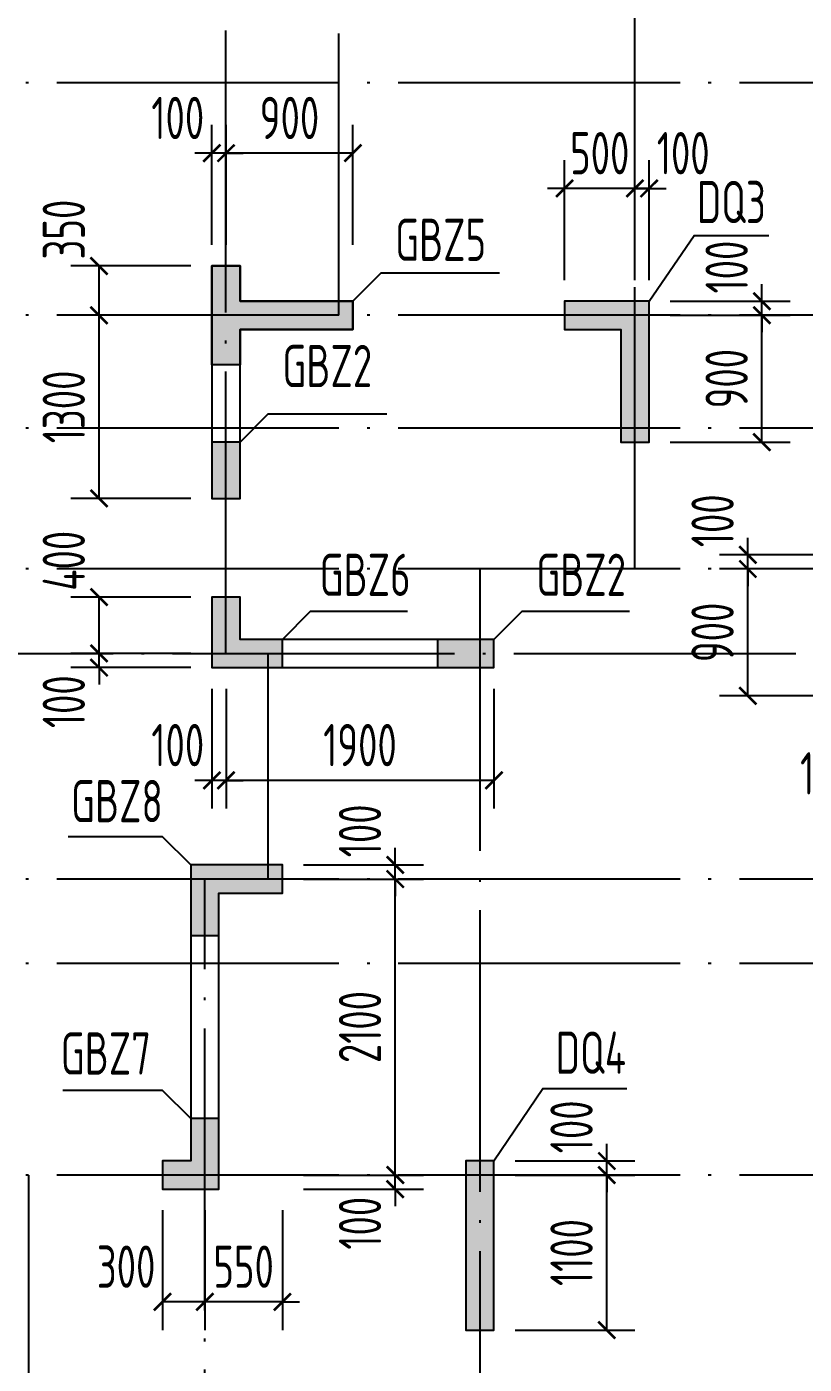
# Model space of a CAD drawing. Extents: x -668857 to 185752, y -270966 to 286822.
# Drawn here: x -304766 to -299253, y 67049 to 76538 of the extents above; entities that cross this region are included whole.
import ezdxf
from ezdxf.enums import TextEntityAlignment as Align

# ---------------------------------------------------------------- set-up
doc = ezdxf.new("R2010")
doc.units = 0
doc.header["$LTSCALE"] = 1000
doc.linetypes.add('DOTE', pattern=[2.42, 2, -0.2, 0.02, -0.2])
doc.layers.get('0').update_dxf_attribs({"linetype": 'CONTINUOUS'})
doc.layers.get('DEFPOINTS').update_dxf_attribs({"linetype": 'CONTINUOUS'})
for name, color, linetype in [('A-DOTE', 10, 'DOTE'), ('S-Q墙实线', 6, 'CONTINUOUS'), ('S-Q墙标注', 3, 'CONTINUOUS'), ('S-X详图填充', 252, 'CONTINUOUS'), ('S-X详图实线', 4, 'CONTINUOUS'), ('S-Z柱编号', 6, 'CONTINUOUS')]:
    doc.layers.add(name, color=color, linetype=linetype)
doc.styles.add('TSSD_REIN', font='tssdeng.shx', dxfattribs={"width": 0.7, "height": 300, "bigfont": 'tssdchn.shx'})
doc.styles.add('结构文字', font='zstxt.shx', dxfattribs={"width": 0.7, "bigfont": 'zshz.shx'})
doc.dimstyles.new('STRUCK', dxfattribs={"dimtxt": 400, "dimasz": 121, "dimexe": 200, "dimexo": 150, "dimgap": 115, "dimtad": 1, "dimdec": 0, "dimdsep": 46, "dimtxsty": '结构文字', "dimblk": 'ARCHTICK', "dimcen": 400, "dimclrd": 3, "dimclre": 3, "dimclrt": 7, "dimadec": 0, "dimazin": 0, "dimtfac": 1, "dimtdec": 0, "dimtix": 1, "dimtmove": 2, "dimatfit": 3, "dimldrblk": '_DIMX', "dimfxl": 1, "dimtolj": 1, "dimtzin": 0, "dimarcsym": 0})

# ---------------------------------------------------------------- blocks, each defined once
blk = doc.blocks.new('20210726.16395156')
at = {"layer": 'A-DOTE'}
for p, q in [((18500, 13100.3), (18500, 18249.9)), ((19300, 15500), (19300, 18249.9)), ((21400, 13700), (21400, 18249.9)), ((55600, 17150), (3600, 17150)), ((55600, 15500), (3600, 15500)), ((55600, 14700), (3600, 14700)), ((55600, 13700), (3600, 13700)), ((20299.8, 13700), (20300, 3600)), ((3600, 13100.3), (55600, 13100.3)), ((18800, 11500), (18800, 13100)), ((55600, 11500), (3600, 11500)), ((18350, 3600.1), (18350, 11500)), ((55600, 10900), (3600, 10900)), ((55600, 9400), (3600, 9400)), ((17100, 9400), (17100, 3600))]:
    blk.add_line(p, q, dxfattribs=at)
blk = doc.blocks.new('_ArchTick')
at = {"color": 0, "linetype": 'ByBlock', "const_width": 0.15}
blk.add_lwpolyline([(-0.5, -0.5), (0.5, 0.5)], dxfattribs=at)
blk = doc.blocks.new('*D3046')
at = {"layer": 'DEFPOINTS', "color": 0, "transparency": 16777216}
for p in [(-301453, 68391.2), (-300653, 68391.2), (-301453, 67291.2)]:
    blk.add_point(p, dxfattribs=at)
at = {"layer": 'S-Q墙标注', "color": 3, "lineweight": -2, "transparency": 16777216}
for p, q in [((-301303, 68391.2), (-300453, 68391.2)), ((-300653, 67291.2), (-300653, 68391.2)), ((-301303, 67291.2), (-300453, 67291.2))]:
    blk.add_line(p, q, dxfattribs=at)
at = {"layer": 'S-Q墙标注', "color": 3, "lineweight": -2, "transparency": 16777216, "xscale": 121, "yscale": 121, "zscale": 121}
for p, rotation in [((-300653, 68391.2), 90), ((-300653, 67291.2), 270)]:
    blk.add_blockref('_ArchTick', p, dxfattribs=dict(at, rotation=rotation))
at = {"layer": 'S-Q墙标注', "color": 7, "transparency": 16777216, "insert": (-300903, 67841.2), "char_height": 300, "attachment_point": 5, "rotation": 90, "style": 'TSSD_REIN'}
blk.add_mtext('\\A1;1100', dxfattribs=at)
blk = doc.blocks.new('_DIMX')
blk.add_line((-150, 0), (150, 0))
at = {"const_width": 50}
blk.add_lwpolyline([(-70, -70), (70, 70)], dxfattribs=at)
blk = doc.blocks.new('*D3047')
at = {"layer": 'DEFPOINTS', "color": 0, "transparency": 16777216}
for p in [(-301453, 68491.2), (-300653, 68491.2), (-301453, 68391.2)]:
    blk.add_point(p, dxfattribs=at)
at = {"layer": 'S-Q墙标注', "color": 3, "lineweight": -2, "transparency": 16777216}
for p, q in [((-300653, 68491.2), (-300653, 68612.2)), ((-301303, 68491.2), (-300453, 68491.2)), ((-300653, 68391.2), (-300653, 68491.2)), ((-301303, 68391.2), (-300453, 68391.2)), ((-300653, 68391.2), (-300653, 68270.2))]:
    blk.add_line(p, q, dxfattribs=at)
at = {"layer": 'S-Q墙标注', "color": 3, "lineweight": -2, "transparency": 16777216, "xscale": 121, "yscale": 121, "zscale": 121}
for p, rotation in [((-300653, 68491.2), 270), ((-300653, 68391.2), 90)]:
    blk.add_blockref('_ArchTick', p, dxfattribs=dict(at, rotation=rotation))
at = {"layer": 'S-Q墙标注', "color": 7, "transparency": 16777216, "insert": (-300903, 68733.1), "char_height": 300, "attachment_point": 5, "rotation": 90, "style": 'TSSD_REIN'}
blk.add_mtext('\\A1;100', dxfattribs=at)
blk = doc.blocks.new('*D3056')
at = {"layer": 'DEFPOINTS', "color": 0, "transparency": 16777216}
for p in [(-299653, 72691.2), (-298853, 72691.2), (-298853, 71791.2)]:
    blk.add_point(p, dxfattribs=at)
at = {"layer": 'S-Q墙标注', "color": 3, "lineweight": -2, "transparency": 16777216}
for p, q in [((-299003, 72691.2), (-299853, 72691.2)), ((-299653, 71791.2), (-299653, 72691.2)), ((-299003, 71791.2), (-299853, 71791.2))]:
    blk.add_line(p, q, dxfattribs=at)
at = {"layer": 'S-Q墙标注', "color": 3, "lineweight": -2, "transparency": 16777216, "xscale": 121, "yscale": 121, "zscale": 121}
for p, rotation in [((-299653, 72691.2), 90), ((-299653, 71791.2), 270)]:
    blk.add_blockref('_ArchTick', p, dxfattribs=dict(at, rotation=rotation))
at = {"layer": 'S-Q墙标注', "color": 7, "transparency": 16777216, "insert": (-299903, 72241.2), "char_height": 300, "attachment_point": 5, "rotation": 90, "style": 'TSSD_REIN'}
blk.add_mtext('\\A1;900', dxfattribs=at)
blk = doc.blocks.new('*D3057')
at = {"layer": 'DEFPOINTS', "color": 0, "transparency": 16777216}
for p in [(-299653, 72791.2), (-298853, 72791.2), (-298853, 72691.2)]:
    blk.add_point(p, dxfattribs=at)
at = {"layer": 'S-Q墙标注', "color": 3, "lineweight": -2, "transparency": 16777216}
for p, q in [((-299653, 72791.2), (-299653, 72912.2)), ((-299003, 72791.2), (-299853, 72791.2)), ((-299653, 72691.2), (-299653, 72791.2)), ((-299003, 72691.2), (-299853, 72691.2)), ((-299653, 72691.2), (-299653, 72570.2))]:
    blk.add_line(p, q, dxfattribs=at)
at = {"layer": 'S-Q墙标注', "color": 3, "lineweight": -2, "transparency": 16777216, "xscale": 121, "yscale": 121, "zscale": 121}
for p, rotation in [((-299653, 72791.2), 270), ((-299653, 72691.2), 90)]:
    blk.add_blockref('_ArchTick', p, dxfattribs=dict(at, rotation=rotation))
at = {"layer": 'S-Q墙标注', "color": 7, "transparency": 16777216, "insert": (-299903, 73033.1), "char_height": 300, "attachment_point": 5, "rotation": 90, "style": 'TSSD_REIN'}
blk.add_mtext('\\A1;100', dxfattribs=at)
blk = doc.blocks.new('*D3059')
at = {"layer": 'DEFPOINTS', "color": 0, "transparency": 16777216}
for p in [(-298853, 71791.2), (-298753, 71791.2), (-298853, 70991.2)]:
    blk.add_point(p, dxfattribs=at)
at = {"layer": 'S-Q墙标注', "color": 3, "lineweight": -2, "transparency": 16777216}
for p, q in [((-298853, 71641.2), (-298853, 70791.2)), ((-298753, 71641.2), (-298753, 70791.2)), ((-298853, 70991.2), (-298974, 70991.2)), ((-298753, 70991.2), (-298853, 70991.2)), ((-298753, 70991.2), (-298632, 70991.2))]:
    blk.add_line(p, q, dxfattribs=at)
at = {"layer": 'S-Q墙标注', "color": 3, "lineweight": -2, "transparency": 16777216, "xscale": 121, "yscale": 121, "zscale": 121}
blk.add_blockref('_ArchTick', (-298853, 70991.2), dxfattribs=at)
at = {"layer": 'S-Q墙标注', "color": 3, "lineweight": -2, "transparency": 16777216, "xscale": 121, "yscale": 121, "zscale": 121, "rotation": 180}
blk.add_blockref('_ArchTick', (-298753, 70991.2), dxfattribs=at)
at = {"layer": 'S-Q墙标注', "color": 7, "transparency": 16777216, "insert": (-299095, 71241.2), "char_height": 300, "attachment_point": 5, "style": 'TSSD_REIN'}
blk.add_mtext('\\A1;100', dxfattribs=at)
blk = doc.blocks.new('*D3060')
at = {"layer": 'DEFPOINTS', "color": 0, "transparency": 16777216}
for p in [(-304253, 72091.5), (-303453, 72091.5), (-303453, 71991.5)]:
    blk.add_point(p, dxfattribs=at)
at = {"layer": 'S-Q墙标注', "color": 3, "lineweight": -2, "transparency": 16777216}
for p, q in [((-304253, 72091.5), (-304253, 72212.5)), ((-303603, 72091.5), (-304453, 72091.5)), ((-304253, 71991.5), (-304253, 72091.5)), ((-303603, 71991.5), (-304453, 71991.5)), ((-304253, 71991.5), (-304253, 71870.5))]:
    blk.add_line(p, q, dxfattribs=at)
at = {"layer": 'S-Q墙标注', "color": 3, "lineweight": -2, "transparency": 16777216, "xscale": 121, "yscale": 121, "zscale": 121}
for p, rotation in [((-304253, 72091.5), 270), ((-304253, 71991.5), 90)]:
    blk.add_blockref('_ArchTick', p, dxfattribs=dict(at, rotation=rotation))
at = {"layer": 'S-Q墙标注', "color": 7, "transparency": 16777216, "insert": (-304503, 71749.5), "char_height": 300, "attachment_point": 5, "rotation": 90, "style": 'TSSD_REIN'}
blk.add_mtext('\\A1;100', dxfattribs=at)
blk = doc.blocks.new('*D3061')
at = {"layer": 'DEFPOINTS', "color": 0, "transparency": 16777216}
for p in [(-304253, 72491.5), (-303453, 72491.5), (-303453, 72091.5)]:
    blk.add_point(p, dxfattribs=at)
at = {"layer": 'S-Q墙标注', "color": 3, "lineweight": -2, "transparency": 16777216}
for p, q in [((-303603, 72491.5), (-304453, 72491.5)), ((-304253, 72091.5), (-304253, 72491.5)), ((-303603, 72091.5), (-304453, 72091.5))]:
    blk.add_line(p, q, dxfattribs=at)
at = {"layer": 'S-Q墙标注', "color": 3, "lineweight": -2, "transparency": 16777216, "xscale": 121, "yscale": 121, "zscale": 121}
for p, rotation in [((-304253, 72491.5), 90), ((-304253, 72091.5), 270)]:
    blk.add_blockref('_ArchTick', p, dxfattribs=dict(at, rotation=rotation))
at = {"layer": 'S-Q墙标注', "color": 7, "transparency": 16777216, "insert": (-304503, 72749.5), "char_height": 300, "attachment_point": 5, "rotation": 90, "style": 'TSSD_REIN'}
blk.add_mtext('\\A1;400', dxfattribs=at)
blk = doc.blocks.new('*D3062')
at = {"layer": 'DEFPOINTS', "color": 0, "transparency": 16777216}
for p in [(-303353, 71991.5), (-301453, 71991.5), (-303353, 71191.5)]:
    blk.add_point(p, dxfattribs=at)
at = {"layer": 'S-Q墙标注', "color": 3, "lineweight": -2, "transparency": 16777216}
for p, q in [((-303353, 71841.5), (-303353, 70991.5)), ((-301453, 71841.5), (-301453, 70991.5)), ((-301453, 71191.5), (-303353, 71191.5))]:
    blk.add_line(p, q, dxfattribs=at)
at = {"layer": 'S-Q墙标注', "color": 3, "lineweight": -2, "transparency": 16777216, "xscale": 121, "yscale": 121, "zscale": 121, "rotation": 180}
blk.add_blockref('_ArchTick', (-303353, 71191.5), dxfattribs=at)
at = {"layer": 'S-Q墙标注', "color": 3, "lineweight": -2, "transparency": 16777216, "xscale": 121, "yscale": 121, "zscale": 121}
blk.add_blockref('_ArchTick', (-301453, 71191.5), dxfattribs=at)
at = {"layer": 'S-Q墙标注', "color": 7, "transparency": 16777216, "insert": (-302403, 71441.5), "char_height": 300, "attachment_point": 5, "style": 'TSSD_REIN'}
blk.add_mtext('\\A1;1900', dxfattribs=at)
blk = doc.blocks.new('*D3063')
at = {"layer": 'DEFPOINTS', "color": 0, "transparency": 16777216}
for p in [(-303453, 71991.5), (-303353, 71991.5), (-303453, 71191.5)]:
    blk.add_point(p, dxfattribs=at)
at = {"layer": 'S-Q墙标注', "color": 3, "lineweight": -2, "transparency": 16777216}
for p, q in [((-303453, 71841.5), (-303453, 70991.5)), ((-303353, 71841.5), (-303353, 70991.5)), ((-303453, 71191.5), (-303574, 71191.5)), ((-303353, 71191.5), (-303453, 71191.5)), ((-303353, 71191.5), (-303232, 71191.5))]:
    blk.add_line(p, q, dxfattribs=at)
at = {"layer": 'S-Q墙标注', "color": 3, "lineweight": -2, "transparency": 16777216, "xscale": 121, "yscale": 121, "zscale": 121}
blk.add_blockref('_ArchTick', (-303453, 71191.5), dxfattribs=at)
at = {"layer": 'S-Q墙标注', "color": 3, "lineweight": -2, "transparency": 16777216, "xscale": 121, "yscale": 121, "zscale": 121, "rotation": 180}
blk.add_blockref('_ArchTick', (-303353, 71191.5), dxfattribs=at)
at = {"layer": 'S-Q墙标注', "color": 7, "transparency": 16777216, "insert": (-303694.9, 71441.5), "char_height": 300, "attachment_point": 5, "style": 'TSSD_REIN'}
blk.add_mtext('\\A1;100', dxfattribs=at)
blk = doc.blocks.new('*D3064')
at = {"layer": 'DEFPOINTS', "color": 0, "transparency": 16777216}
for p in [(-300353, 74491.2), (-299553, 74491.2), (-300353, 73591.2)]:
    blk.add_point(p, dxfattribs=at)
at = {"layer": 'S-Q墙标注', "color": 3, "lineweight": -2, "transparency": 16777216}
for p, q in [((-300203, 74491.2), (-299353, 74491.2)), ((-299553, 73591.2), (-299553, 74491.2)), ((-300203, 73591.2), (-299353, 73591.2))]:
    blk.add_line(p, q, dxfattribs=at)
at = {"layer": 'S-Q墙标注', "color": 3, "lineweight": -2, "transparency": 16777216, "xscale": 121, "yscale": 121, "zscale": 121}
for p, rotation in [((-299553, 74491.2), 90), ((-299553, 73591.2), 270)]:
    blk.add_blockref('_ArchTick', p, dxfattribs=dict(at, rotation=rotation))
at = {"layer": 'S-Q墙标注', "color": 7, "transparency": 16777216, "insert": (-299803, 74041.2), "char_height": 300, "attachment_point": 5, "rotation": 90, "style": 'TSSD_REIN'}
blk.add_mtext('\\A1;900', dxfattribs=at)
blk = doc.blocks.new('*D3065')
at = {"layer": 'DEFPOINTS', "color": 0, "transparency": 16777216}
for p in [(-300353, 74591.2), (-299553, 74591.2), (-300353, 74491.2)]:
    blk.add_point(p, dxfattribs=at)
at = {"layer": 'S-Q墙标注', "color": 3, "lineweight": -2, "transparency": 16777216}
for p, q in [((-299553, 74591.2), (-299553, 74712.2)), ((-300203, 74591.2), (-299353, 74591.2)), ((-299553, 74491.2), (-299553, 74591.2)), ((-300203, 74491.2), (-299353, 74491.2)), ((-299553, 74491.2), (-299553, 74370.2))]:
    blk.add_line(p, q, dxfattribs=at)
at = {"layer": 'S-Q墙标注', "color": 3, "lineweight": -2, "transparency": 16777216, "xscale": 121, "yscale": 121, "zscale": 121}
for p, rotation in [((-299553, 74591.2), 270), ((-299553, 74491.2), 90)]:
    blk.add_blockref('_ArchTick', p, dxfattribs=dict(at, rotation=rotation))
at = {"layer": 'S-Q墙标注', "color": 7, "transparency": 16777216, "insert": (-299803, 74833.1), "char_height": 300, "attachment_point": 5, "rotation": 90, "style": 'TSSD_REIN'}
blk.add_mtext('\\A1;100', dxfattribs=at)
blk = doc.blocks.new('*D3066')
at = {"layer": 'DEFPOINTS', "color": 0, "transparency": 16777216}
for p in [(-300453, 75391.2), (-300453, 74591.2), (-300353, 74591.2)]:
    blk.add_point(p, dxfattribs=at)
at = {"layer": 'S-Q墙标注', "color": 3, "lineweight": -2, "transparency": 16777216}
for p, q in [((-300453, 74741.2), (-300453, 75591.2)), ((-300353, 74741.2), (-300353, 75591.2)), ((-300453, 75391.2), (-300574, 75391.2)), ((-300353, 75391.2), (-300453, 75391.2)), ((-300353, 75391.2), (-300232, 75391.2))]:
    blk.add_line(p, q, dxfattribs=at)
at = {"layer": 'S-Q墙标注', "color": 3, "lineweight": -2, "transparency": 16777216, "xscale": 121, "yscale": 121, "zscale": 121}
blk.add_blockref('_ArchTick', (-300453, 75391.2), dxfattribs=at)
at = {"layer": 'S-Q墙标注', "color": 3, "lineweight": -2, "transparency": 16777216, "xscale": 121, "yscale": 121, "zscale": 121, "rotation": 180}
blk.add_blockref('_ArchTick', (-300353, 75391.2), dxfattribs=at)
at = {"layer": 'S-Q墙标注', "color": 7, "transparency": 16777216, "insert": (-300111.1, 75641.2), "char_height": 300, "attachment_point": 5, "style": 'TSSD_REIN'}
blk.add_mtext('\\A1;100', dxfattribs=at)
blk = doc.blocks.new('*D3067')
at = {"layer": 'DEFPOINTS', "color": 0, "transparency": 16777216}
for p in [(-300952.9, 75391.2), (-300952.9, 74591.2), (-300453, 74591.2)]:
    blk.add_point(p, dxfattribs=at)
at = {"layer": 'S-Q墙标注', "color": 3, "lineweight": -2, "transparency": 16777216}
for p, q in [((-300952.9, 74741.2), (-300952.9, 75591.2)), ((-300453, 74741.2), (-300453, 75591.2)), ((-300952.9, 75391.2), (-301073.9, 75391.2)), ((-300453, 75391.2), (-300952.9, 75391.2)), ((-300453, 75391.2), (-300332, 75391.2))]:
    blk.add_line(p, q, dxfattribs=at)
at = {"layer": 'S-Q墙标注', "color": 3, "lineweight": -2, "transparency": 16777216, "xscale": 121, "yscale": 121, "zscale": 121}
blk.add_blockref('_ArchTick', (-300952.9, 75391.2), dxfattribs=at)
at = {"layer": 'S-Q墙标注', "color": 3, "lineweight": -2, "transparency": 16777216, "xscale": 121, "yscale": 121, "zscale": 121, "rotation": 180}
blk.add_blockref('_ArchTick', (-300453, 75391.2), dxfattribs=at)
at = {"layer": 'S-Q墙标注', "color": 7, "transparency": 16777216, "insert": (-300703, 75641.2), "char_height": 300, "attachment_point": 5, "style": 'TSSD_REIN'}
blk.add_mtext('\\A1;500', dxfattribs=at)
blk = doc.blocks.new('*D3068')
at = {"layer": 'DEFPOINTS', "color": 0, "transparency": 16777216}
for p in [(-302953, 68391.2), (-302153, 68391.2), (-302953, 68291.2)]:
    blk.add_point(p, dxfattribs=at)
at = {"layer": 'S-Q墙标注', "color": 3, "lineweight": -2, "transparency": 16777216}
for p, q in [((-302153, 68391.2), (-302153, 68512.2)), ((-302803, 68391.2), (-301953, 68391.2)), ((-302153, 68291.2), (-302153, 68391.2)), ((-302803, 68291.2), (-301953, 68291.2)), ((-302153, 68291.2), (-302153, 68170.2))]:
    blk.add_line(p, q, dxfattribs=at)
at = {"layer": 'S-Q墙标注', "color": 3, "lineweight": -2, "transparency": 16777216, "xscale": 121, "yscale": 121, "zscale": 121}
for p, rotation in [((-302153, 68391.2), 270), ((-302153, 68291.2), 90)]:
    blk.add_blockref('_ArchTick', p, dxfattribs=dict(at, rotation=rotation))
at = {"layer": 'S-Q墙标注', "color": 7, "transparency": 16777216, "insert": (-302403, 68049.3), "char_height": 300, "attachment_point": 5, "rotation": 90, "style": 'TSSD_REIN'}
blk.add_mtext('\\A1;100', dxfattribs=at)
blk = doc.blocks.new('*D3069')
at = {"layer": 'DEFPOINTS', "color": 0, "transparency": 16777216}
for p in [(-302953, 70491.2), (-302153, 70491.2), (-302953, 68391.2)]:
    blk.add_point(p, dxfattribs=at)
at = {"layer": 'S-Q墙标注', "color": 3, "lineweight": -2, "transparency": 16777216}
for p, q in [((-302803, 70491.2), (-301953, 70491.2)), ((-302153, 68391.2), (-302153, 70491.2)), ((-302803, 68391.2), (-301953, 68391.2))]:
    blk.add_line(p, q, dxfattribs=at)
at = {"layer": 'S-Q墙标注', "color": 3, "lineweight": -2, "transparency": 16777216, "xscale": 121, "yscale": 121, "zscale": 121}
for p, rotation in [((-302153, 70491.2), 90), ((-302153, 68391.2), 270)]:
    blk.add_blockref('_ArchTick', p, dxfattribs=dict(at, rotation=rotation))
at = {"layer": 'S-Q墙标注', "color": 7, "transparency": 16777216, "insert": (-302403, 69441.2), "char_height": 300, "attachment_point": 5, "rotation": 90, "style": 'TSSD_REIN'}
blk.add_mtext('\\A1;2100', dxfattribs=at)
blk = doc.blocks.new('*D3070')
at = {"layer": 'DEFPOINTS', "color": 0, "transparency": 16777216}
for p in [(-302953, 70591.2), (-302153, 70591.2), (-302953, 70491.2)]:
    blk.add_point(p, dxfattribs=at)
at = {"layer": 'S-Q墙标注', "color": 3, "lineweight": -2, "transparency": 16777216}
for p, q in [((-302153, 70591.2), (-302153, 70712.2)), ((-302803, 70591.2), (-301953, 70591.2)), ((-302153, 70491.2), (-302153, 70591.2)), ((-302803, 70491.2), (-301953, 70491.2)), ((-302153, 70491.2), (-302153, 70370.2))]:
    blk.add_line(p, q, dxfattribs=at)
at = {"layer": 'S-Q墙标注', "color": 3, "lineweight": -2, "transparency": 16777216, "xscale": 121, "yscale": 121, "zscale": 121}
for p, rotation in [((-302153, 70591.2), 270), ((-302153, 70491.2), 90)]:
    blk.add_blockref('_ArchTick', p, dxfattribs=dict(at, rotation=rotation))
at = {"layer": 'S-Q墙标注', "color": 7, "transparency": 16777216, "insert": (-302403, 70833.1), "char_height": 300, "attachment_point": 5, "rotation": 90, "style": 'TSSD_REIN'}
blk.add_mtext('\\A1;100', dxfattribs=at)
blk = doc.blocks.new('*D3636')
at = {"layer": 'DEFPOINTS', "color": 0, "transparency": 16777216}
for p in [(-303503, 68291.2), (-302953.1, 68291.2), (-303503, 67491.2)]:
    blk.add_point(p, dxfattribs=at)
at = {"layer": 'S-Q墙标注', "color": 3, "lineweight": -2, "transparency": 16777216}
for p, q in [((-303503, 68141.2), (-303503, 67291.2)), ((-302953.1, 68141.2), (-302953.1, 67291.2)), ((-303503, 67491.2), (-303624, 67491.2)), ((-302953.1, 67491.2), (-303503, 67491.2)), ((-302953.1, 67491.2), (-302832.1, 67491.2))]:
    blk.add_line(p, q, dxfattribs=at)
at = {"layer": 'S-Q墙标注', "color": 3, "lineweight": -2, "transparency": 16777216, "xscale": 121, "yscale": 121, "zscale": 121}
blk.add_blockref('_ArchTick', (-303503, 67491.2), dxfattribs=at)
at = {"layer": 'S-Q墙标注', "color": 3, "lineweight": -2, "transparency": 16777216, "xscale": 121, "yscale": 121, "zscale": 121, "rotation": 180}
blk.add_blockref('_ArchTick', (-302953.1, 67491.2), dxfattribs=at)
at = {"layer": 'S-Q墙标注', "color": 7, "transparency": 16777216, "insert": (-303228.1, 67741.2), "char_height": 300, "attachment_point": 5, "style": 'TSSD_REIN'}
blk.add_mtext('\\A1;550', dxfattribs=at)
blk = doc.blocks.new('*D3637')
at = {"layer": 'DEFPOINTS', "color": 0, "transparency": 16777216}
for p in [(-303803, 68291.2), (-303503, 68291.2), (-303803, 67491.2)]:
    blk.add_point(p, dxfattribs=at)
at = {"layer": 'S-Q墙标注', "color": 3, "lineweight": -2, "transparency": 16777216}
for p, q in [((-303803, 68141.2), (-303803, 67291.2)), ((-303503, 68141.2), (-303503, 67291.2)), ((-303503, 67491.2), (-303803, 67491.2))]:
    blk.add_line(p, q, dxfattribs=at)
at = {"layer": 'S-Q墙标注', "color": 3, "lineweight": -2, "transparency": 16777216, "xscale": 121, "yscale": 121, "zscale": 121, "rotation": 180}
blk.add_blockref('_ArchTick', (-303803, 67491.2), dxfattribs=at)
at = {"layer": 'S-Q墙标注', "color": 3, "lineweight": -2, "transparency": 16777216, "xscale": 121, "yscale": 121, "zscale": 121}
blk.add_blockref('_ArchTick', (-303503, 67491.2), dxfattribs=at)
at = {"layer": 'S-Q墙标注', "color": 7, "transparency": 16777216, "insert": (-304061.1, 67741.2), "char_height": 300, "attachment_point": 5, "style": 'TSSD_REIN'}
blk.add_mtext('\\A1;300', dxfattribs=at)
blk = doc.blocks.new('*D3716')
at = {"layer": 'DEFPOINTS', "color": 0, "transparency": 16777216}
for p in [(-304253, 74491.2), (-303453, 74491.2), (-303453, 73191.2)]:
    blk.add_point(p, dxfattribs=at)
at = {"layer": 'S-Q墙标注', "color": 3, "lineweight": -2, "transparency": 16777216}
for p, q in [((-303603, 74491.2), (-304453, 74491.2)), ((-304253, 73191.2), (-304253, 74491.2)), ((-303603, 73191.2), (-304453, 73191.2))]:
    blk.add_line(p, q, dxfattribs=at)
at = {"layer": 'S-Q墙标注', "color": 3, "lineweight": -2, "transparency": 16777216, "xscale": 121, "yscale": 121, "zscale": 121}
for p, rotation in [((-304253, 74491.2), 90), ((-304253, 73191.2), 270)]:
    blk.add_blockref('_ArchTick', p, dxfattribs=dict(at, rotation=rotation))
at = {"layer": 'S-Q墙标注', "color": 7, "transparency": 16777216, "insert": (-304503, 73841.2), "char_height": 300, "attachment_point": 5, "rotation": 90, "style": 'TSSD_REIN'}
blk.add_mtext('\\A1;1300', dxfattribs=at)
blk = doc.blocks.new('*D3717')
at = {"layer": 'DEFPOINTS', "color": 0, "transparency": 16777216}
for p in [(-304253, 74841.2), (-303453, 74841.2), (-303453, 74491.2)]:
    blk.add_point(p, dxfattribs=at)
at = {"layer": 'S-Q墙标注', "color": 3, "lineweight": -2, "transparency": 16777216}
for p, q in [((-303603, 74841.2), (-304453, 74841.2)), ((-304253, 74491.2), (-304253, 74841.2)), ((-303603, 74491.2), (-304453, 74491.2))]:
    blk.add_line(p, q, dxfattribs=at)
at = {"layer": 'S-Q墙标注', "color": 3, "lineweight": -2, "transparency": 16777216, "xscale": 121, "yscale": 121, "zscale": 121}
for p, rotation in [((-304253, 74841.2), 90), ((-304253, 74491.2), 270)]:
    blk.add_blockref('_ArchTick', p, dxfattribs=dict(at, rotation=rotation))
at = {"layer": 'S-Q墙标注', "color": 7, "transparency": 16777216, "insert": (-304503, 75099.3), "char_height": 300, "attachment_point": 5, "rotation": 90, "style": 'TSSD_REIN'}
blk.add_mtext('\\A1;350', dxfattribs=at)
blk = doc.blocks.new('*D3718')
at = {"layer": 'DEFPOINTS', "color": 0, "transparency": 16777216}
for p in [(-303353, 75641.2), (-303353, 74841.2), (-302452.9, 74841.2)]:
    blk.add_point(p, dxfattribs=at)
at = {"layer": 'S-Q墙标注', "color": 3, "lineweight": -2, "transparency": 16777216}
for p, q in [((-303353, 74991.2), (-303353, 75841.2)), ((-302452.9, 74991.2), (-302452.9, 75841.2)), ((-302452.9, 75641.2), (-303353, 75641.2))]:
    blk.add_line(p, q, dxfattribs=at)
at = {"layer": 'S-Q墙标注', "color": 3, "lineweight": -2, "transparency": 16777216, "xscale": 121, "yscale": 121, "zscale": 121, "rotation": 180}
blk.add_blockref('_ArchTick', (-303353, 75641.2), dxfattribs=at)
at = {"layer": 'S-Q墙标注', "color": 3, "lineweight": -2, "transparency": 16777216, "xscale": 121, "yscale": 121, "zscale": 121}
blk.add_blockref('_ArchTick', (-302452.9, 75641.2), dxfattribs=at)
at = {"layer": 'S-Q墙标注', "color": 7, "transparency": 16777216, "insert": (-302903, 75891.2), "char_height": 300, "attachment_point": 5, "style": 'TSSD_REIN'}
blk.add_mtext('\\A1;900', dxfattribs=at)
blk = doc.blocks.new('*D3719')
at = {"layer": 'DEFPOINTS', "color": 0, "transparency": 16777216}
for p in [(-303453, 75641.2), (-303453, 74841.2), (-303353, 74841.2)]:
    blk.add_point(p, dxfattribs=at)
at = {"layer": 'S-Q墙标注', "color": 3, "lineweight": -2, "transparency": 16777216}
for p, q in [((-303453, 74991.2), (-303453, 75841.2)), ((-303353, 74991.2), (-303353, 75841.2)), ((-303453, 75641.2), (-303574, 75641.2)), ((-303353, 75641.2), (-303453, 75641.2)), ((-303353, 75641.2), (-303232, 75641.2))]:
    blk.add_line(p, q, dxfattribs=at)
at = {"layer": 'S-Q墙标注', "color": 3, "lineweight": -2, "transparency": 16777216, "xscale": 121, "yscale": 121, "zscale": 121}
blk.add_blockref('_ArchTick', (-303453, 75641.2), dxfattribs=at)
at = {"layer": 'S-Q墙标注', "color": 3, "lineweight": -2, "transparency": 16777216, "xscale": 121, "yscale": 121, "zscale": 121, "rotation": 180}
blk.add_blockref('_ArchTick', (-303353, 75641.2), dxfattribs=at)
at = {"layer": 'S-Q墙标注', "color": 7, "transparency": 16777216, "insert": (-303694.9, 75891.2), "char_height": 300, "attachment_point": 5, "style": 'TSSD_REIN'}
blk.add_mtext('\\A1;100', dxfattribs=at)

msp = doc.modelspace()

# ---------------------------------------------------------------- hatches: boundary and pattern name
at = {"layer": 'S-X详图填充'}
h = msp.add_hatch(color=256, dxfattribs=at)
h.dxf.hatch_style = 1
h.paths.add_polyline_path([(-303253.03, 74140.74), (-303453.03, 74140.74), (-303453.03, 74841.2), (-303253.03, 74841.2), (-303253.03, 74591.2), (-302452.9, 74591.2), (-302452.9, 74391.2), (-303253.03, 74391.2)])
h = msp.add_hatch(color=256, dxfattribs=at)
h.dxf.hatch_style = 1
h.paths.add_polyline_path([(-300353.03, 74591.2), (-300952.94, 74591.2), (-300952.94, 74391.2), (-300553.03, 74391.2), (-300553.03, 73591.2), (-300353.03, 73591.2)])
h = msp.add_hatch(color=256, dxfattribs=at)
h.dxf.hatch_style = 1
h.paths.add_polyline_path([(-303253.03, 73591.2), (-303453.03, 73591.2), (-303453.03, 73191.2), (-303253.03, 73191.2)])
h = msp.add_hatch(color=256, dxfattribs=at)
h.dxf.hatch_style = 1
h.paths.add_polyline_path([(-302953.03, 71991.47), (-302953.03, 72191.47), (-303253.03, 72191.47), (-303253.03, 72491.47), (-303453.03, 72491.47), (-303453.03, 71991.47)])
h = msp.add_hatch(color=256, dxfattribs=at)
h.dxf.hatch_style = 1
h.paths.add_polyline_path([(-301853.03, 72191.47), (-301853.03, 71991.47), (-301453.03, 71991.47), (-301453.03, 72191.47)])
h = msp.add_hatch(color=256, dxfattribs=at)
h.dxf.hatch_style = 1
h.paths.add_polyline_path([(-303603.03, 70091.2), (-303403.03, 70091.2), (-303403.03, 70391.2), (-302953.15, 70391.2), (-302953.15, 70591.2), (-303603.03, 70591.2)])
h = msp.add_hatch(color=256, dxfattribs=at)
h.dxf.hatch_style = 1
h.paths.add_polyline_path([(-303403.03, 68791.2), (-303603.03, 68791.2), (-303603.03, 68491.2), (-303803.03, 68491.2), (-303803.03, 68291.2), (-303403.03, 68291.2)])
h = msp.add_hatch(color=256, dxfattribs=at)
h.dxf.hatch_style = 1
h.paths.add_polyline_path([(-301653.04, 67291.2), (-301453.04, 67291.2), (-301453.04, 68491.2), (-301653.04, 68491.2)])

# ---------------------------------------------------------------- linework, layer by layer
at = {"layer": 'S-Q墙实线'}
for points in [[(-303453.03, 74491.2), (-303453.03, 73191.2), (-303253.03, 73191.2), (-303253.03, 74391.2), (-302453.42, 74391.2), (-302453.42, 74591.2), (-303253.03, 74591.2), (-303253.03, 74841.2), (-303453.03, 74841.2)], [(-300353.03, 74591.2), (-300952.94, 74591.2), (-300952.94, 74391.2), (-300553.03, 74391.2), (-300553.03, 73591.2), (-300353.03, 73591.2)], [(-303253.03, 72191.47), (-303253.03, 72491.47), (-303453.03, 72491.47), (-303453.03, 71991.47), (-303053.15, 71991.47), (-301453.03, 71991.47), (-301453.03, 72191.47), (-303053.15, 72191.47)], [(-303403.03, 68291.2), (-303403.03, 70391.2), (-302953.15, 70391.2), (-302953.15, 70591.2), (-303603.03, 70591.2), (-303603.03, 68491.2), (-303803.03, 68491.2), (-303803.03, 68291.2)], [(-301453.04, 67291.2), (-301453.04, 68491.2), (-301653.04, 68491.2), (-301653.04, 67291.2)]]:
    msp.add_lwpolyline(points, close=True, dxfattribs=at)
at = {"layer": 'S-X详图实线'}
for points in [[(-303253.03, 74140.74), (-303453.03, 74140.74), (-303453.03, 74841.2), (-303253.03, 74841.2), (-303253.03, 74591.2), (-302452.9, 74591.2), (-302452.9, 74391.2), (-303253.03, 74391.2), (-303253.03, 74391.2)], [(-300353.03, 74591.2), (-300952.94, 74591.2), (-300952.94, 74391.2), (-300553.03, 74391.2), (-300553.03, 73591.2), (-300353.03, 73591.2), (-300353.03, 74591.2)], [(-303253.03, 73591.2), (-303453.03, 73591.2), (-303453.03, 73191.2), (-303253.03, 73191.2), (-303253.03, 73591.2)], [(-302953.03, 71991.47), (-302953.03, 72191.47), (-303253.03, 72191.47), (-303253.03, 72491.47), (-303453.03, 72491.47), (-303453.03, 71991.47), (-302953.03, 71991.47)], [(-301853.03, 72191.47), (-301853.03, 71991.47), (-301453.03, 71991.47), (-301453.03, 72191.47), (-301853.03, 72191.47)], [(-303603.03, 70091.2), (-303403.03, 70091.2), (-303403.03, 70391.2), (-302953.15, 70391.2), (-302953.15, 70591.2), (-303603.03, 70591.2), (-303603.03, 70091.2)], [(-303403.03, 68791.2), (-303603.03, 68791.2), (-303603.03, 68491.2), (-303803.03, 68491.2), (-303803.03, 68291.2), (-303403.03, 68291.2), (-303403.03, 68791.2)], [(-301653.04, 67291.2), (-301453.04, 67291.2), (-301453.04, 68491.2), (-301653.04, 68491.2), (-301653.04, 67291.2)]]:
    msp.add_lwpolyline(points, close=True, dxfattribs=at)
at = {"layer": 'S-Z柱编号', "color": 7}
for points in [[(-300353.03, 74591.2), (-300033.32, 75056.27), (-299503.51, 75056.27)], [(-302453.62, 74591.2), (-302253.62, 74791.2), (-301413.62, 74791.2)], [(-303253.03, 73591.2), (-303053.03, 73791.2), (-302213.03, 73791.2)], [(-302953.03, 72191.47), (-302753.03, 72391.47), (-302065.25, 72391.47)], [(-301453.03, 72191.47), (-301253.03, 72391.47), (-300491.19, 72391.47)], [(-303603.03, 70591.2), (-303803.03, 70791.2), (-304471.67, 70791.2)], [(-303603.03, 68791.2), (-303803.03, 68991.2), (-304509.58, 68991.2)], [(-301453.5, 68491.2), (-301107.44, 69005.64), (-300509.93, 69005.64)]]:
    msp.add_lwpolyline(points, dxfattribs=at)

# ---------------------------------------------------------------- block references
at = {"layer": 'A-DOTE'}
msp.add_blockref('20210726.16395156', (-321853.03, 58991.15), dxfattribs=at)

# ---------------------------------------------------------------- texts
at = {"layer": 'S-Z柱编号', "color": 7, "style": 'TSSD_REIN', "width": 0.7}
for s, p in [('DQ3', (-300013.74, 75054.82)), ('GBZ5', (-302153.62, 74786.73)), ('GBZ2', (-302953.03, 73891.2)), ('GBZ6', (-302688.85, 72409.71)), ('GBZ2', (-301153.03, 72409.71)), ('GBZ8', (-304451.45, 70804)), ('GBZ7', (-304524.62, 69013.65)), ('DQ4', (-301014.85, 69019.34))]:
    msp.add_text(s, height=300, dxfattribs=at).set_placement(p, align=Align.BOTTOM_LEFT)

# ---------------------------------------------------------------- dimensions: what is measured, and where the dimension line sits
at = {"layer": 'S-Q墙标注'}
for base, p1, p2, angle, picture, middle in [((-303453.03, 75641.2), (-303353.02, 74841.2), (-303453.03, 74841.2), 180, '*D3719', (-303694.95, 75891.2)), ((-300453.03, 75391.2), (-300353.03, 74591.2), (-300453.03, 74591.2), 180, '*D3066', (-300111.1, 75641.2)), ((-304253.03, 74841.2), (-303453.03, 74491.2), (-303453.03, 74841.2), 90, '*D3717', (-304503.03, 75099.28)), ((-299553.03, 74591.2), (-300353.03, 74491.2), (-300353.03, 74591.2), 90, '*D3065', (-299803.03, 74833.12)), ((-299653.04, 72791.2), (-298853.04, 72691.2), (-298853.04, 72791.2), 90, '*D3057', (-299903.04, 73033.12)), ((-304253.03, 72491.47), (-303453.03, 72091.47), (-303453.03, 72491.47), 90, '*D3061', (-304503.03, 72749.55)), ((-304253.03, 72091.47), (-303453.03, 71991.47), (-303453.03, 72091.47), 90, '*D3060', (-304503.03, 71749.55)), ((-303453.03, 71191.47), (-303353.03, 71991.47), (-303453.03, 71991.47), 180, '*D3063', (-303694.95, 71441.47)), ((-298853.04, 70991.2), (-298753.03, 71791.2), (-298853.04, 71791.2), 180, '*D3059', (-299094.96, 71241.2)), ((-302152.96, 70591.2), (-302952.96, 70491.2), (-302952.96, 70591.2), 90, '*D3070', (-302402.96, 70833.12)), ((-300653.04, 68491.2), (-301453.04, 68391.2), (-301453.04, 68491.2), 90, '*D3047', (-300903.04, 68733.12)), ((-302152.96, 68391.2), (-302952.96, 68291.2), (-302952.96, 68391.2), 90, '*D3068', (-302402.96, 68049.28)), ((-303803.02, 67491.18), (-303503.02, 68291.18), (-303803.02, 68291.18), 180, '*D3637', (-304061.09, 67741.18))]:
    dim = msp.add_linear_dim(base=base, p1=p1, p2=p2, angle=angle, dimstyle='STRUCK', override={"dimtxt": 300, "dimgap": 100, "dimtxsty": 'TSSD_REIN'}, dxfattribs=at)
    dim.commit()
    dim.dimension.update_dxf_attribs({"geometry": picture, "text_midpoint": middle, "dimtype": 160})
for base, p1, p2, angle, picture, middle in [((-303353.02, 75641.2), (-302452.9, 74841.2), (-303353.02, 74841.2), 180, '*D3718', (-302902.96, 75891.2)), ((-300952.94, 75391.2), (-300453.03, 74591.2), (-300952.94, 74591.2), 180, '*D3067', (-300702.98, 75641.2)), ((-304253.03, 74491.2), (-303453.03, 73191.2), (-303453.03, 74491.2), 90, '*D3716', (-304503.03, 73841.2)), ((-299553.03, 74491.2), (-300353.03, 73591.2), (-300353.03, 74491.2), 90, '*D3064', (-299803.03, 74041.2)), ((-299653.04, 72691.2), (-298853.04, 71791.2), (-298853.04, 72691.2), 90, '*D3056', (-299903.04, 72241.2)), ((-303353.03, 71191.47), (-301453.03, 71991.47), (-303353.03, 71991.47), 180, '*D3062', (-302403.03, 71441.47)), ((-302152.96, 70491.2), (-302952.96, 68391.2), (-302952.96, 70491.2), 90, '*D3069', (-302402.96, 69441.2)), ((-300653.04, 68391.2), (-301453.04, 67291.2), (-301453.04, 68391.2), 90, '*D3046', (-300903.04, 67841.2)), ((-303503.02, 67491.18), (-302953.14, 68291.18), (-303503.02, 68291.18), 180, '*D3636', (-303228.08, 67741.18))]:
    dim = msp.add_linear_dim(base=base, p1=p1, p2=p2, angle=angle, dimstyle='STRUCK', override={"dimtxt": 300, "dimgap": 100, "dimtxsty": 'TSSD_REIN'}, dxfattribs=at)
    dim.commit()
    dim.dimension.update_dxf_attribs({"geometry": picture, "text_midpoint": middle})

doc.saveas('drawing.dxf')
